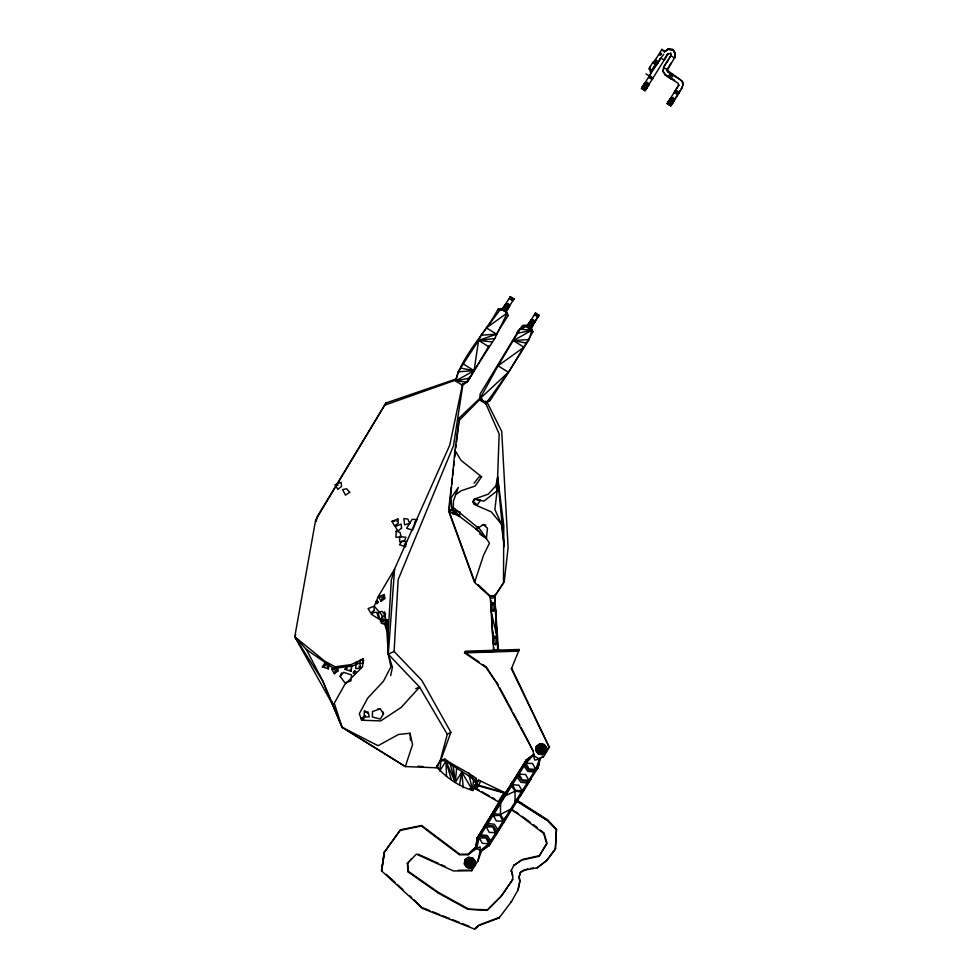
<?xml version="1.0" encoding="UTF-8"?>
<svg xmlns="http://www.w3.org/2000/svg" width="978" height="978" viewBox="0 0 978 978"><rect width="100%" height="100%" fill="white"/><g stroke="black" fill="none" stroke-linecap="round" stroke-linejoin="round"><path stroke-width="1.47" d="M476.298 784.197L476.298 778.439C466.469 770.982 454.929 766.422 444.929 759.136L440.613 760.346L436.127 767.767L405.332 766.569L342.08 727.302L322.679 680.798L306.395 649.502L294.769 636.788L315.637 520.015L385.98 402.96L456.592 378.828M498.523 650.529L494.587 595.516L497.704 649.624C497.289 651.947 498.89 650.223 497.154 650.309L498.523 650.529L493.095 651.275M519.22 771.177L517.228 776.972L520.736 782.217L527.056 783.072L531.25 778.647L524.355 789.649L522.118 790.823L515.553 790.371L512.289 784.723L512.325 782.192L526.262 759.979L533.682 754.869L525.895 763.219L479.134 837.559L476.628 848.488L467.936 854.748L459.513 854.833L421.335 826.031L400.161 830.395L384.281 852.266L381.518 870.836L422.63 908.501L474.477 929.1L478.878 925.567L499.098 917.951L511.494 901.545L511.213 902.144L518.181 889.564L520.076 880.542L519.159 877.046L520.528 872.095L524.025 870.053M382.129 619.93L382.117 621.47L381.004 621.776L380.32 620.908L381.029 619.575L382.129 619.93L380.21 619.477M474.574 582.411L449.085 512.399L454.941 450.43L458.963 420.65L479.428 399.855L485.956 403.914L499.159 434.012L497.631 476.934L503.792 525.626L503.474 582.79L494.77 596.225L489.758 596.348L474.574 582.411L483.56 555.174L489.465 543.108L480.161 529.501L453.34 507.496L453.425 501.017L458.315 487.435L450.968 498.046L451.738 507.692L459.562 516.421L479.746 531.861M491.641 615.125L492.729 636.421L496.873 636.25L491.139 611.14L490.687 603.976L492.619 603.12M496.469 632.717L496.873 636.25L495.235 606.128L494.831 603.805L492.802 603.12M501.017 896.545L512.643 879.589L501.017 896.545L487.227 910.359L467.655 909.234L438.327 893.11L408.242 872.034L407.337 863.391L416.396 854.124L453.462 870.97L471.763 870.738L478.193 860.359L477.924 860.946L480.161 850.689L488.963 843.659L535.724 769.319L539.734 758.622L538.022 768.036L535.724 769.319L529.074 769.026L525.895 763.219L525.993 760.566L533.291 754.613M497.631 476.934L497.068 490.919L494.88 509.44L501.433 524.159L504.196 546.616L497.631 476.934L495.944 485.711L497.068 490.919L483.865 501.152L474.379 499.086L472.716 501.726L474.061 504.367L491.262 511.873L501.433 524.159M518.181 889.564L517.9 890.151L519.807 881.129L518.89 877.633L520.247 872.694L524.917 869.955L537.13 867.853L546.494 860.86L555.357 849.161L556.47 829.161L547.509 819.772L517.24 800.42M555.357 849.161L556.47 829.161M364.097 717.18L364.378 711.006L368.217 712.302L369.281 716.776L364.097 717.18L365.527 715.541M359.818 661.47L359.867 660.456L362.997 658.952L363.682 660.651L362.606 663.646L360.124 662.986L359.867 660.456M527.142 325.307L526.787 326.065L531.115 328.755L531.47 327.997L530.748 327.373L532.876 331.933L510.039 370.026L490.259 400.295L486.421 402.85L479.892 398.792L480.125 394L517.154 332.985L522.619 325.564C536.262 324.513 517.558 326.896 517.154 332.985M436.127 767.767L441.127 759.246L450.87 732.314L421.848 680.431L394.097 651.458L398.144 579.661L453.499 445.699L462.887 384.378M388.119 633.5L384.488 611.886L386.836 630.773L388.278 654.209L419.611 687.118L401.249 707.363L380.76 720.908L361.774 720.236L359.293 713.744L367.679 698.158L383.425 681.299L390.955 666.727L388.278 654.209L388.119 633.5L391.334 580.076L394.586 569.025L449.709 445.247L462.606 383.975M375.821 602.069L375.748 603.12L376.811 603.609L377.96 601.543L376.897 601.054L375.821 602.069L377.96 601.543L377.545 602.949M494.587 595.516L494.44 597.595C488.878 599.807 488.682 594.233 494.452 596.115M355.21 672.937L355.637 671.531L354.574 671.042L353.413 673.108L354.476 673.597L355.564 672.497L354.574 671.042L353.547 672.106L353.413 673.108L354.158 673.06M390.687 675.602L392.435 667.253L388.278 654.209L394.586 569.025L378.376 596.336L374.268 606.177L381.603 614.771L386.836 630.773M470.002 788.464L472.643 790.432L473.548 778.928L468.462 772.828L476.641 784.087L472.643 790.432C458.963 786.385 445.919 777.547 436.628 766.691L438.706 769.038L437.765 766.764M495.198 644.27L493.181 643.585L492.998 635.847L492.729 636.421M495.369 643.952L497.301 643.145L497.142 635.676L497.313 643.414L495.381 644.27M441.127 759.246L439.733 770.97L445.944 761.104L455.296 782.376L456.653 768.158L445.944 761.104L440.613 760.346L439.831 761.642M473.768 787.253L475.577 787.681L475.1 786.251L476.323 789.319L499.147 802.229L502.558 799.185M673.072 98.081L670.981 97.69L667.179 103.729L670.712 105.93L678.598 93.387L675.065 91.186L678.61 85.392L678.06 83.142L665.443 75.306L663.023 71.675L663.793 66.822L671.214 55.184L670.663 52.922M663.793 66.822L663.023 71.675M451.261 487.276L448.609 509.941L474.648 581.69M451.616 484.257L452.325 478.218M452.68 475.186L453.389 469.147M453.743 466.127L454.281 461.592M454.807 457.056L455.345 452.533M455.87 447.997L456.225 444.978M456.579 441.946L459.416 417.777L480.357 397.863L479.428 399.855M474.868 785.493L474.941 784.857L475.259 786.006L476.641 785.896L475.491 784.503M667.338 69.022L666.91 70.832L674.759 57.372L675.297 53.081L672.852 49.45L668.5 48.9L664.575 51.81L661.629 49.988L661.898 49.389L664.844 51.223M675.297 53.081L674.478 57.971L674.759 57.372M458.584 511.628L455.724 510.993L453.743 513.78L459.44 516.421L460.015 511.946M490.186 597.778L490.467 595.651M381.518 870.836L384.281 852.266L400.43 829.809L421.604 825.444L459.794 854.246L468.205 854.161L475.944 846.924L477.386 837.669L499.428 801.642L484.159 827.058L492.716 826.801L496.188 834.527L505.54 817.816M476.384 783.512L478.548 780.065L504.159 792.29L503.878 792.877L478.486 785.872C476.347 786.312 475.956 782.486 476.641 784.087L473.548 778.928L456.653 768.158M475.455 784.319L476.971 785.236L477.398 787.583L474.159 787.755M381.787 870.249L384.55 851.679M500.773 308.889L497.888 309.39C485.247 333.816 462.667 354.207 455.589 380.992L462.117 385.051L467.301 382.105L474.061 370.662L478.597 340.393L481.176 335.209L500.773 308.889L507.301 312.936L508.034 315.686L495.663 335.258M458.963 420.65L459.416 417.777M496.469 833.928L496.188 834.527L496.702 831.349L493.279 825.897L486.873 825.249L484.159 827.058L484.44 826.459M540.125 758.011L539.844 758.598L543.462 756.617L540.125 758.011L539.465 759.209L538.022 768.036L534 772.07L527.619 771.349L524.171 765.97L525.993 760.566L534.049 754.295L533.768 754.882L533.193 751.018L495.785 681.629L486.029 667.534L464.526 652.876L465.296 651.214L493.56 650.297L493.046 651.385M328.363 668.818L329.219 663.781L324.574 663.549L322.373 666.837L328.363 668.818L327.178 665.957M350.405 666.507L351.835 666.226L347.19 665.994L344.989 669.282L350.98 671.263L351.835 666.226L358.021 663.756M387.19 625.125L388.046 620.076L383.4 619.856L381.2 623.145L387.19 625.125L386.004 622.265M316.212 521.494L317.019 517.02L385.98 402.96M405.515 546.678L406.445 541.47L401.775 541.311L399.489 544.758L405.515 546.678L404.293 543.878M459.526 784.784L461.799 772.058L472.643 790.432L474.281 787.889M510.565 786.043L512.325 782.192L491.152 815.835L494 813.782L500.406 814.442L510.455 809.271L503.181 823.305L503.829 819.882L500.406 814.442L500.626 803.158L491.152 815.835L499.844 815.346L502.998 821.214L503.181 823.305L524.355 789.649L521.347 792.046L515.027 791.202L505.247 795.823L512.325 782.192L511.518 785.945L515.027 791.202L515.064 801.936L524.355 789.649L522.9 791.092M512.362 880.188L512.875 877.633L511.347 870.444L512.79 875.726M540.137 758.855L538.022 768.036L534.905 770.615L528.523 769.906L525.076 764.515L525.993 760.566L511.347 784.368M504.697 310.038L506.763 310.478L508.157 304.537L509.465 306.2L506.078 311.42L507.301 312.936L494.734 338.535L474.061 370.662L455.589 380.992L458.205 371.799L478.597 340.393L496.567 334.183L486.421 327.887L507.301 312.936M529.721 326.31L531.787 326.75L533.181 320.808L534.489 322.471L531.861 326.505M643.903 88.753L645.981 89.194L647.363 83.24L648.671 84.903L645.015 90.722L641.482 88.521L645.284 82.482L647.375 82.885M669.6 103.961L671.678 104.389L673.06 98.448L674.368 100.111L670.712 105.93M415.723 688.634L419.611 687.118L447.301 734.344L439.892 761.923M486.421 402.85L508.401 372.251L529.208 339.476L531.824 330.283L531.225 328.522L526.775 326.029M334.354 673.659L338.009 670.896L337.52 666.947L331.701 669.196L334.354 673.659L335.234 670.798M381.151 601.25L384.794 598.487L384.305 594.538L378.498 596.788L381.151 601.25L382.031 598.389M496.188 834.527L497.753 829.662L494.33 824.21L487.924 823.562L484.159 827.058M512.545 806.984L511.641 809.76L513.841 804.796M477.924 860.946L481.677 850.481L489.416 845.126L481.408 851.08L476.628 848.488L475.663 847.51L477.386 837.669M508.853 812.669L503.328 823.011M505.834 310.478L508.157 304.537L509.465 306.2M530.858 326.762L533.181 320.808L534.489 322.471M645.052 89.194L647.363 83.24L648.671 84.903M670.737 104.401L673.06 98.448L674.368 100.111M511.396 668.769L511.677 668.17L549.343 747.424L511.396 668.769L518.829 650.553L464.794 652.289M505.614 817.461L502.998 823.708L489.147 845.725L488.963 843.659L485.785 837.853L477.117 838.256L491.433 815.249M340.136 676.458L343.657 672.314L351.554 674.967L350.906 680.908L345.075 682.913L340.136 676.458L341.64 672.864M681.776 88.044L678.598 93.387L678.879 92.8L675.333 90.599L674.27 92.445L678.598 93.387L682.155 87.592L683.231 84.157L682.546 81.333L667.192 70.245M516.262 802.425L518.572 797.18M522.179 791.813L520.308 796.043L519.721 794.564M396.811 521.311L397.863 518.976L391.97 521.384L394.574 525.956L398.303 523.034L397.863 518.976M511.372 784.283L512.594 781.593M528.267 326.102L527.558 325.503L528.352 325.992L527.166 326.273L531.091 320.05L533.193 320.442M531.054 327.801L530.32 327.214L530.712 328.474L534.624 322.239L533.352 320.539M653.182 77.592L652.913 78.179L649.368 75.978L649.636 75.404L648.573 77.238L652.913 78.179L653.182 77.592L652.118 79.438L653.182 77.592L652.118 79.438L648.573 77.238L650.993 73.252L650.297 70.404M674.27 92.445L677.815 94.646L679.148 92.201L675.615 90L678.891 84.805L678.61 85.392M295.747 634.698L294.769 636.788L333.963 706.886M508.034 315.686L505.687 312.202L513.963 298.877L512.9 300.723L509.367 298.534L510.43 296.689L510.161 297.263L513.694 299.464L513.963 298.877L510.43 296.689L501.763 309.757L502.13 309.036L502.851 309.586L497.888 309.39L503.328 309.708M502.154 310.002L506.066 303.767L508.169 304.17M506.078 312.447L505.968 311.603M508.389 307.752L506.763 310.478M513.169 300.148L512.9 300.723L510.161 297.263M480.895 399.709L481.787 398.938M481.396 399.733L481.738 399.048M484.807 402.117L485.271 401.249M485.21 402.398L485.687 401.432L485.198 402.361L480.883 399.672L481.372 398.755M485.956 403.914L486.885 401.909L501.714 431.359L508.108 547.619L504.232 581.934L495.198 595.333C493.413 597.155 495.98 595.468 494.171 595.345M529.563 326.212L528.658 325.393L533.022 320.711L530.944 320.271L527.289 326.09L535.455 312.96L538.988 315.161L530.834 328.278M649.918 67.054L650.712 73.839L641.482 88.521M537.924 317.006L535.455 312.96L534.391 314.806L537.924 317.006L538.988 315.161L531.873 326.481M649.942 68.986L648.781 69.022L652.949 62.237L654.832 64.169L657.082 61.113L655.309 60.013L652.668 62.824L656.764 64.621L660.615 58.497L651.8 72.115L651.446 70.673L654.649 65.599L656.58 64.511L651.446 70.673M644.062 84.267L642.436 86.993L643.744 88.656M655.407 63.778L655.59 59.426M645.981 89.194L648.817 84.67L647.534 82.983M664.575 51.81L668.5 48.9M667.143 54.67L667.815 54.328L664.258 60.135L660.725 57.934M667.644 60.709L663.524 67.409L667.375 69.805L667.607 71.871L680.223 79.695L682.265 81.92L682.962 84.744L683.231 84.157M675.016 53.68L672.852 49.45M671.214 55.184L667.094 61.883M665.443 75.306L664.111 72.299M671.177 62.898L667.057 69.609M668.267 101.846L667.448 103.142L670.981 105.343L674.514 99.878L673.231 98.179M675.065 91.186L675.615 90M669.429 104.23L671.8 104.047M681.837 87.397L682.106 86.81L682.155 87.592M494.342 596.213L494.562 595.736M497.411 640.028L496.983 638.059L494.954 637.424M486.029 667.534L486.298 666.947L482.716 664.502M493.743 647.522L493.682 651.25L490.296 597.766M497.802 650.859L497.704 649.624L493.572 649.795L493.902 650.773M498.12 651.214L498.621 650.138L519.342 649.465L518.56 651.14L464.526 652.876M407.337 863.391L411.64 858.684M495.785 681.629L486.298 666.947M408.242 872.034L407.618 862.804M473.878 787.645L473.707 788.525L476.274 783.965M473.829 788.292L474.501 787.571M476.359 784.319L476.726 783.549L476.433 784.6M504.978 792.803L478.755 785.285L476.714 784.014L478.548 780.065M480.601 781.336L476.323 789.319L473.621 788.17M422.63 908.501L414.012 899.76M438.327 893.11L438.596 892.523L408.523 871.447M468.205 854.161L467.936 854.748L475.944 846.924M471.763 870.738L472.044 870.151L458.315 870.322M526.262 759.979L525.846 760.86L533.022 755.199L539.856 759.454M533.193 751.018L521.237 727.742M467.655 909.234L487.496 909.76L501.298 895.958M543.67 833.403L543.951 832.816L546.983 843.207L539.379 855.677L522.093 859.515L513.658 865.616L521.824 860.114L539.11 856.276L546.702 843.794L543.67 833.403L511.873 809.368M521.812 803.244L521.531 803.843L547.228 820.359L556.189 829.747M499.098 917.951L499.379 917.364L479.159 924.98L474.477 929.1L478.059 925.86M533.316 825.273L533.585 824.686L537.044 827.4M547.509 819.772L547.228 820.359L539.453 815.53L539.722 814.943M524.917 869.955L527.912 868.892M537.13 867.853L546.775 860.273L555.626 848.574M504.844 305.552L503.23 308.278L504.538 309.94M490.198 596.336L490.418 595.859M490.822 600.174L491.029 609.331L493.046 609.966M511.066 871.031L513.927 865.029M503.181 823.305L506.567 816.557M355.637 671.531L354.244 672.827L355.564 672.497M481.274 399.916L481.665 399.134L479.892 398.792L498.022 365.809L520.113 329.183L525.296 326.224L531.824 330.283L532.876 331.933L531.103 327.703M656.764 64.621L660.419 58.374M469.746 378.034L455.589 380.992L467.301 382.105L489.244 345.54M528.658 325.393L528.254 324.562C528.328 318.987 536.604 324.134 531.787 326.75M671.678 104.389C677.363 98.9 664.172 98.949 669.27 104.133M502.545 309.231L505.919 303.999L507.998 304.439L503.633 309.109M506.078 311.42L509.611 305.967L508.328 304.268M648.817 84.67L645.284 90.135L641.751 87.947L645.138 82.714L647.216 83.142L642.839 87.824M647.791 82.225L643.169 89.573M647.558 86.553L645.835 89.414L643.732 89.022L644.905 89.426M673.487 97.433L668.866 104.78M503.242 309.818L502.423 309.415L503.205 309.904M655.309 60.013L661.898 49.389M659.759 54.682L660.725 53.154L661.434 53.594L660.468 55.123L659.759 54.682L661.434 53.594M501.763 309.757L497.888 309.39M661.678 56.932L663.781 54.193M504.11 310.955L508.731 303.62M663.866 59.89L667.424 54.083M645.015 90.722L664.539 59.536M667.546 54.915L668.39 53.423L668.108 54.01L670.382 53.509L670.945 55.77L674.796 58.154L675.333 53.57L672.754 49.768L668.121 49.157L664.258 51.614M667.803 71.565L670.285 73.521L668.121 76.969L671.263 78.925M669.539 77.714L671.703 74.267L673.035 75.233L670.871 78.68M667.179 103.729L675.333 90.599M529.135 327.239L533.756 319.892M670.981 105.343L678.879 92.8M437.337 765.126L437.496 765.75M446.543 776.52L445.944 761.104L450.002 763.133L455.296 782.376L461.799 772.058L463.254 787.693M498.328 801.715L503.878 792.877M543.181 757.216L549.612 746.837M538.291 767.449L522.998 790.896M383.486 713.952L380.234 719.111L372.361 716.972L372.484 711.532L380.259 708.83L383.486 713.952L382.814 711.666M475.174 786.141L474.709 785.505M415.222 522.032L416.738 519.66L412.203 519.257L406.603 528.279L412.667 530.125L416.738 519.66L414.452 522.973M669.441 103.864L668.536 103.032L672.901 98.35L671.764 97.91L670.835 97.91L667.998 102.433L671.531 104.622M480.406 500.308L477.276 504.929L473.266 501.641L475.186 499.024L480.406 500.308L478.755 500.149M476.286 529.355L483.181 524.587L487.472 528.169L486.396 538.548L476.286 529.355L478.279 526.409M454.941 450.43L461.017 460.32L481.555 476.775L475.174 486.029L461.054 490.809L456.335 494.208M472.215 374.097L466.653 381.713L462.117 385.051M654.832 64.169L657.082 61.113M382.765 596.592L384.305 594.538M335.967 669.001L337.52 666.947M367.532 713.219L368.217 712.302M474.11 483.218L478.988 476.934L481.555 476.775M495.944 485.711L488.266 494.159L474.379 499.086M385.54 614.135L379.77 619.539L378.083 612.741L381.823 611.323L385.54 614.135L383.315 613.561M479.892 398.792L508.401 372.251L498.022 365.809L523.963 347.202L513.352 340.613L531.824 330.283L520.1 329.17M521.812 329.121L525.296 326.224L522.619 325.564L527.998 325.662M642.436 86.993L647.216 83.142L645.138 82.714M503.23 308.278L507.998 304.439L505.919 303.999M528.254 324.562L533.022 320.711L530.944 320.271M495.186 609.428L493.254 610.272M492.826 637.974L494.758 637.118M476.225 786.422L477.398 787.583L475.149 786.19L478.486 785.872L476.971 785.236M447.301 734.344L450.87 732.314M453.743 513.78L456.286 512.448M528.817 780.297L530.968 779.234L528.047 781.52L521.726 780.676L518.218 775.42L518.939 771.776L518.988 774.197L522.252 779.845L528.817 780.297L525.638 774.49L518.988 774.197M476.628 848.488L480.149 846.801L480.161 850.689M388.278 654.209L394.097 651.458M386.273 620.908L388.046 620.076M327.447 664.612L329.219 663.781M439.77 761.52L444.929 759.136M335.209 484.758L341.126 482.288L341.554 486.372L337.801 489.33L335.209 484.758L338.009 485.247M322.373 666.837L325.698 665.492M344.989 669.282L347.214 668.39M362.691 717.302L363.535 718.084L363.156 719.698L362.471 718.292L361.615 720.065L363.755 719.282L363.437 717.705L361.175 717.876L361.615 720.065L362.752 719.869M485.32 402.166L490.259 400.295L487.557 400.65M384.99 405.075L456.078 379.929M354.941 671.544L353.547 672.106M452.056 509.428L455.565 511.616L453.156 514.232L449.269 510.284L453.376 509.709M487.912 400.956L490.259 400.295M492.643 603.438L490.711 604.245L491.408 610.553L491.139 606.213M493.23 609.954L495.161 609.147L495.235 606.128L494.844 604.074L492.826 603.438M494.77 637.436L492.839 638.243L493.156 643.316L495.186 643.952M517.655 333.241L531.824 330.283M494.452 650.566L493.462 650.737L494.428 650.346M539.465 759.209L534.709 760.077L533.413 755.456M530.626 868.427L533.328 867.963M449.269 510.284L451.799 509.868M493.89 650.553L494.856 650.407M351.787 666.201L333.559 668.365L306.395 649.502M451.738 507.692L453.34 507.496M489.196 346.97L478.597 340.393L494.734 338.535M410.026 733.219L398.449 734.49L378.058 745.701L342.08 727.302L322.679 680.798L294.769 636.788L324.843 661.201L335.087 666.813L351.004 664.624L363.315 658.866L362.52 666.825L344.598 684.796L334.268 703.206L342.08 727.302L405.332 766.569L412.557 744.576L410.026 733.219L410.405 740.212M452.655 511.922L455.565 511.616L454.464 511.005M423.486 766.666L417.728 766.214M360.882 668.17L355.699 668.573L355.98 662.399L359.818 663.707L360.882 668.17L358.999 666.446M529.208 339.476L513.352 340.613L526.335 343.082M458.205 371.799L474.061 370.662L463.45 364.073M481.176 335.209L496.567 334.183M492.57 602.35L493.303 611.042M491.139 611.14L495.553 610.382L494.098 603.438M495.247 645.04L494.709 636.348M493.193 651.042L498.279 651.055M391.97 521.384L394.806 521.286M506.628 310.711L504.526 310.307M531.641 326.982L529.55 326.579M377.863 708.781L380.259 708.83M502.998 821.214L496.335 820.994L493.169 815.114M525.895 763.219L532.545 763.525L535.724 769.319M495.87 832.681L489.22 832.388L486.042 826.581M488.963 843.659L482.313 843.354L479.134 837.559M512.289 784.723L518.866 785.175L522.118 790.823M498.046 650.602L497.166 650.541L498.071 650.272M494.611 595.626L495.039 595.443M478.597 340.393L492.032 341.945M668.231 49.487L672.583 50.049M378.498 596.788L381.347 597.167M331.701 669.196L334.562 669.575M483.181 524.587L485.932 525.003M493.071 610.284L491.042 609.6M494.941 637.106L496.958 637.79M461.078 368.193L474.061 370.662M670.835 97.91L672.901 98.35L668.133 102.201L668.536 103.032M475.834 787.033L477.398 787.583M422.899 907.902L429.904 910.689M432.716 911.802L439.721 914.589M442.521 915.701L449.525 918.489M452.325 919.601L459.33 922.388M462.142 923.501L469.147 926.288M382.911 597.668L384.794 598.487M336.114 670.077L338.009 670.896M418.046 854.161L438.645 863.513M441.384 864.76L445.503 866.642M527.509 325.601L528.352 325.992M670.285 73.521L671.703 74.267M438.596 892.523L467.936 908.648M515.956 800.676L539.453 815.53M479.183 790.187L475.088 788.219M481.775 791.642L489.538 796.019M492.13 797.473L494.721 798.94M515.382 800.224L520.467 803.182M324.574 663.549L326.285 664.6M665.712 74.719L668.243 76.284M670.761 77.849L674.551 80.196M645.981 73.876L652.913 78.179M535.186 313.547L538.719 315.735M530.981 327.887L530.198 327.41L530.932 327.997M510.504 809.271L515.981 812.669M479.697 534.012L486.396 538.548L486.078 536.188M467.191 653.915L479.134 662.069M364.378 711.006L366.481 712.473M516.25 812.082L518.56 813.757M522.032 816.288L530.125 822.168M540.492 830.114L542.79 831.911M450.014 763.109L453.181 765.97L455.296 782.376M386.237 874.32L395.124 882.462M397.349 884.491L402.899 889.589M409.574 895.689L411.787 897.731M477.936 584.722L490.002 595.822M477.777 584.612L485.088 591.421M643.585 88.925L642.301 87.225M529.391 326.481L528.108 324.782M504.367 310.209L503.083 308.51M455.65 511.836L459.44 516.421M376.897 601.054L377.899 602.509L376.811 603.609L376.493 603.084M496.775 682.375L498.218 685.04M499.66 687.705L511.885 710.395M513.328 713.06L519.807 725.065M331.566 701.14L332.985 703.83M350.197 669.355L350.98 671.263M445.944 761.104L451.274 779.503M472.643 790.432L469.367 776.434L473.548 778.928L476.641 784.087L476.298 778.439M491.689 615.015L492.435 626.922M492.716 631.385L493.23 640.284L492.998 635.847M491.152 815.835A102.617 2.763 -58.2 0 1 512.313 782.204M399.66 536.506L399.635 541.8L404.281 541.127L405.943 537.325L399.66 536.506M396.163 531.225L395.943 537.338L401.188 536.812L400.063 532.411L396.163 531.225M464.941 859.699L464.269 863.965L466.848 867.523L471.164 868.293L474.758 865.799L475.43 861.52L472.851 857.963L468.511 857.229L464.941 859.699M465.186 859.845L464.55 863.904L466.995 867.278L471.103 868.012L474.513 865.64L475.149 861.581L472.704 858.207L468.572 857.51L465.186 859.845M466.115 860.42L465.614 863.672L467.57 866.374L470.846 866.96L473.584 865.065L474.085 861.814L472.129 859.112L468.829 858.55L466.115 860.42M467.044 861.007L466.677 863.44L468.132 865.469L470.601 865.909L472.655 864.479L473.034 862.046L471.567 860.017L469.085 859.601L467.044 861.007M467.985 861.581L467.728 863.207L468.706 864.564L470.345 864.858L471.714 863.904L471.971 862.278L470.993 860.921L469.342 860.652L467.985 861.581M468.914 862.168L469.281 863.647L470.785 863.317L470.418 861.838L468.914 862.168M536.347 746.165L535.687 750.432L538.255 754.001L542.582 754.771L546.176 752.265L546.849 747.999L544.269 744.441L539.929 743.708L536.347 746.165M536.604 746.324L535.968 750.37L538.413 753.757L542.521 754.49L545.932 752.119L546.568 748.06L544.123 744.674L539.99 743.977L536.604 746.324M537.533 746.899L537.032 750.138L538.988 752.852L542.264 753.439L545.003 751.532L545.504 748.292L543.548 745.591L540.247 745.028L537.533 746.899M538.462 747.485L538.083 749.918L539.55 751.948L542.02 752.388L544.074 750.957L544.44 748.525L542.986 746.495L540.504 746.08L538.462 747.485M539.404 748.06L539.147 749.686L540.125 751.031L541.763 751.324L543.132 750.383L543.389 748.757L542.411 747.4L540.761 747.119L539.404 748.06M540.333 748.635L540.7 750.126L542.203 749.796L541.836 748.317L540.333 748.635M489.782 842.351L489.147 845.725L490.699 840.897L487.252 835.518L480.87 834.796L477.117 838.256L479.954 836.251L486.335 836.972L489.782 842.351M401.567 528.169L397.838 531.115L395.259 526.506L401.151 524.074L401.567 528.169M373.608 612.46L371.334 614.245L379.109 619.184L376.664 612.289L373.608 612.46M374.391 610.272L370.735 613.035L368.083 608.573L373.902 606.323L374.391 610.272M349.721 492.264L345.491 495.161L342.593 489.623L346.603 488.755L349.721 492.264M409.672 523.426L404.586 524.856L403.853 518.536L407.899 519.086L409.672 523.426"/></g></svg>
